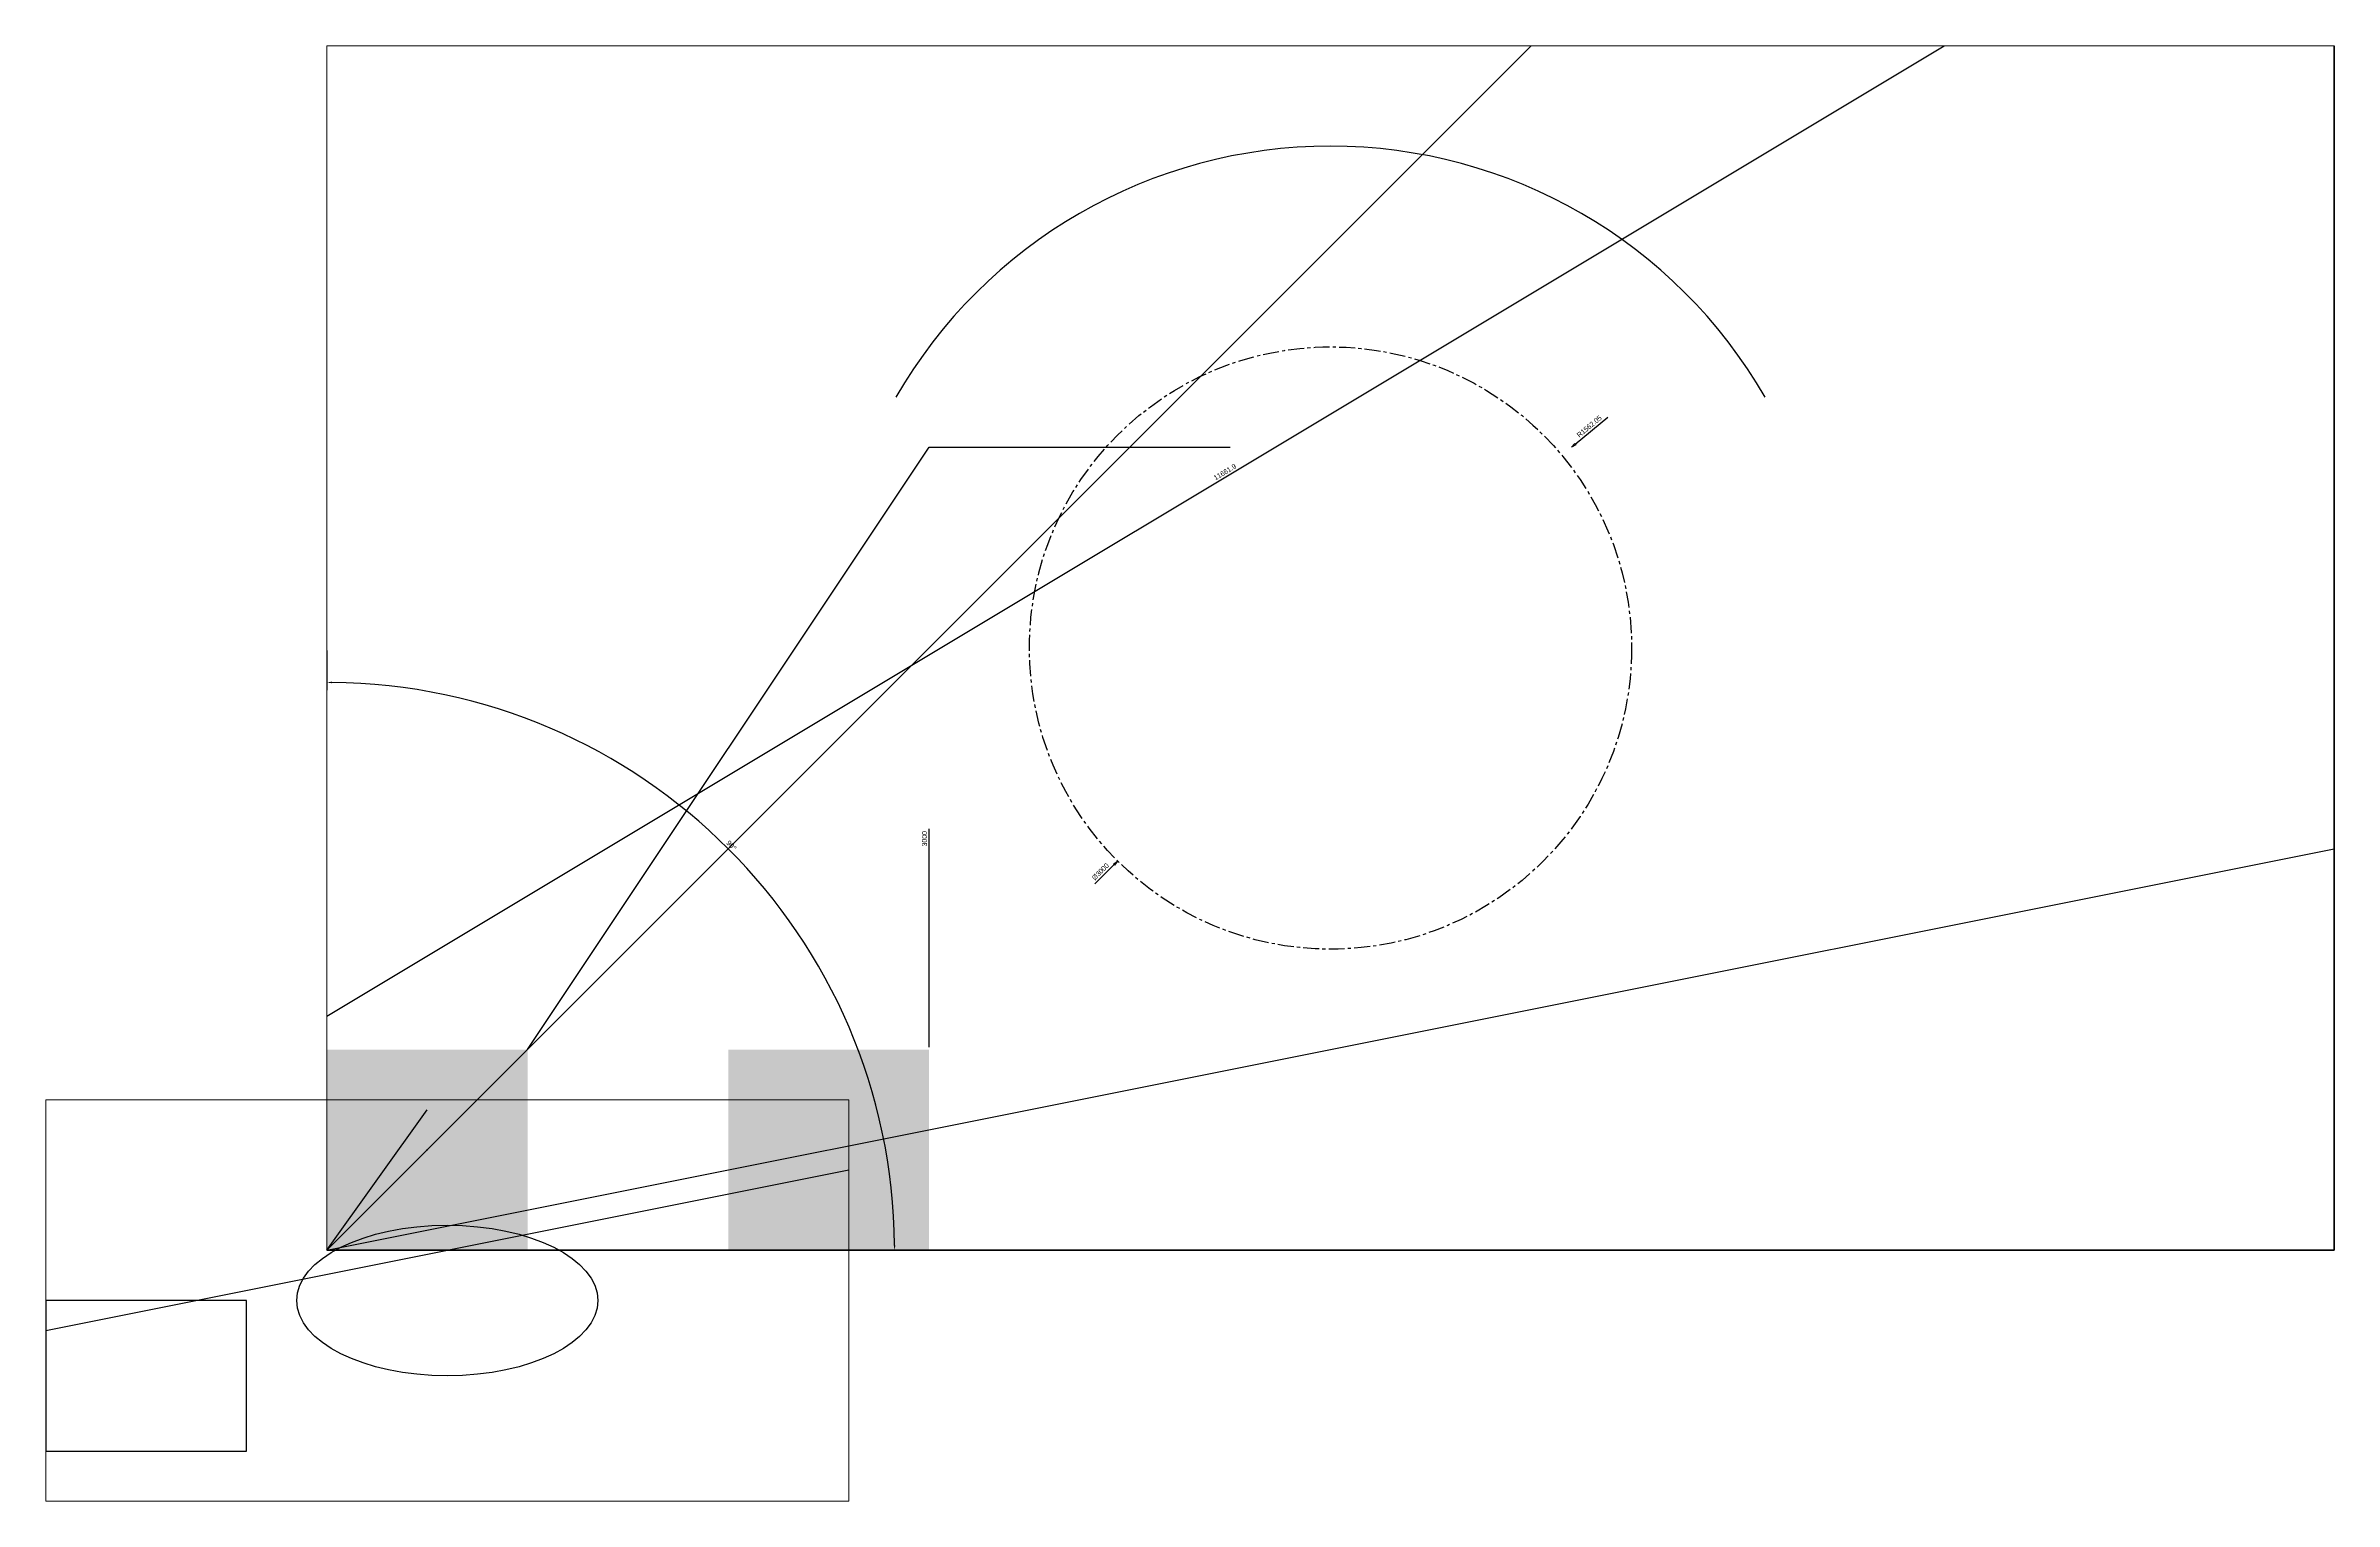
# Paper-space layout 'Detail' of a CAD drawing. Header units: millimetres. Extents: x 20 to 248, y 20 to 165.
# The model-space entities are those that its viewports show. They can reach past a viewport. Long polylines and large blocks are cut down to what shows.
import ezdxf

# ---------------------------------------------------------------- set-up
doc = ezdxf.new("R2010")
doc.units = ezdxf.units.MM
doc.linetypes.add('CENTER', pattern=[5.08, 3.175, -0.635, 0.635, -0.635])
for name, color, linetype in [('Centre', 1, 'CENTER'), ('Dims', 2, 'Continuous'), ('Hidden', 3, 'Continuous')]:
    doc.layers.add(name, color=color, linetype=linetype)
doc.layers.add('Outline', color=7, linetype='Continuous', lineweight=50)
doc.layers.add('Rgb', color=7, linetype='Continuous', true_color=0xff8000)
doc.styles.add('OpenSansCondensed-Light', font='OpenSansCondensed-Light.ttf')
doc.dimstyles.new('EZ_CURVED', dxfattribs={"dimtxt": 0.25, "dimasz": 0.25, "dimexe": 0.375, "dimexo": 0.125, "dimgap": 0.1, "dimtad": 1, "dimlfac": 100, "dimzin": 12, "dimdsep": 46, "dimtxsty": 'OpenSansCondensed-Light', "dimcen": 2.5, "dimazin": 2, "dimtfac": 0.5, "dimtmove": 2, "dimatfit": 3, "dimarcsym": 2})
doc.dimstyles.new('EZ_RADIUS', dxfattribs={"dimtxt": 0.25, "dimasz": 0.25, "dimexe": 0.375, "dimexo": 0.125, "dimgap": 0.1, "dimtad": 1, "dimlfac": 100, "dimzin": 12, "dimdsep": 46, "dimtxsty": 'OpenSansCondensed-Light', "dimblk": 'CLOSEDBLANK', "dimcen": 0, "dimazin": 3, "dimtfac": 0.5, "dimtofl": 0, "dimtmove": 1, "dimatfit": 3})
doc.dimstyles.new('EZDXF', dxfattribs={"dimtxt": 0.25, "dimasz": 0.175, "dimexe": 0.375, "dimexo": 0.125, "dimgap": 0.1, "dimtad": 1, "dimlfac": 100, "dimzin": 12, "dimdsep": 46, "dimtxsty": 'OpenSansCondensed-Light', "dimblk": 'ARCHTICK', "dimcen": 2.5, "dimazin": 3, "dimtfac": 0.5, "dimtmove": 2, "dimatfit": 3})

# ---------------------------------------------------------------- blocks, each defined once
blk = doc.blocks.new('_ARCHTICK')
at = {"color": 0, "linetype": 'BYBLOCK', "const_width": 0.15}
blk.add_lwpolyline([(-0.5, -0.5), (0.5, 0.5)], dxfattribs=at)
blk = doc.blocks.new('_CLOSEDBLANK')
at = {"color": 0, "linetype": 'BYBLOCK'}
blk.add_lwpolyline([(-1, 0.16), (0, 0), (-1, -0.16)], close=True, dxfattribs=at)
blk = doc.blocks.new('*D3')
blk.add_line((62.19, 40.16), (63.81, 41.5))
at = {"layer": 'Defpoints'}
for p in [(62, 40), (50, 30)]:
    blk.add_point(p, dxfattribs=at)
at = {"xscale": 0.25, "yscale": 0.25, "rotation": 219.80557109226518}
blk.add_blockref('_CLOSEDBLANK', (62, 40), dxfattribs=at)
at = {"insert": (62.89, 41.04), "char_height": 0.25, "attachment_point": 5, "rotation": 39.8056, "style": 'OpenSansCondensed-Light'}
blk.add_mtext('R1562.05', dxfattribs=at)
blk = doc.blocks.new('*D4')
blk.add_line((39.22, 19.22), (38.26, 18.26))
at = {"layer": 'Defpoints'}
for p in [(50, 30), (39.39, 19.39)]:
    blk.add_point(p, dxfattribs=at)
at = {"xscale": 0.25, "yscale": 0.25, "rotation": 45}
blk.add_blockref('_CLOSEDBLANK', (39.39, 19.39), dxfattribs=at)
at = {"insert": (38.54, 18.86), "char_height": 0.25, "attachment_point": 5, "rotation": 45, "style": 'OpenSansCondensed-Light'}
blk.add_mtext('%%c3000', dxfattribs=at)

msp = doc.modelspace()

# ---------------------------------------------------------------- linework, layer by layer
msp.add_xline((0, 0), (0.707106781, 0.707106781))
msp.add_ray((0, 0), (0.980580676, 0.196116135))
msp.add_lwpolyline([(120, 0), (160, 0), (160, 30), (120, 30)], close=True)
msp.add_ellipse((200, 30), major_axis=(30, 0), ratio=0.5)
msp.add_point((5, 5))
msp.add_solid([(0, 0), (10, 0), (0, 10), (10, 10)])
msp.add_trace([(20, 0), (30, 0), (20, 10), (30, 10)])
at = {"layer": 'Centre'}
msp.add_circle((50, 30), 15, dxfattribs=at)
at = {"layer": 'Hidden'}
msp.add_arc((50, 30), 25, 30, 150, dxfattribs=at)
at = {"layer": 'Outline', "color": 1}
msp.add_line((100, 0), (100, 60), dxfattribs=at)
at = {"layer": 'Outline'}
msp.add_line((0, 0), (100, 0), dxfattribs=at)
msp.add_lwpolyline([(0, 70, 0.5), (40, 70), (40, 90, -0.3), (0, 90)], format="xyb", close=True, dxfattribs=at)
at = {"layer": 'Rgb', "true_color": 0x0ac85a}
msp.add_line((0, 0), (5, 7), dxfattribs=at)

# ---------------------------------------------------------------- dimensions: what is measured, and where the dimension line sits
msp.add_linear_dim(base=(-5.14496, 8.57493), p1=(0, 0), p2=(100, 60), angle=30.9637565, dimstyle='EZDXF').render()
dim = msp.add_radius_dim(center=(50, 30), mpoint=(62, 40), dimstyle='EZ_RADIUS')
dim.commit()
dim.dimension.update_dxf_attribs({"geometry": '*D3', "text_midpoint": (62.89306, 41.0371)})
dim = msp.add_diameter_dim_2p(p1=(60.6066, 40.6066), p2=(39.3934, 19.3934), dimstyle='EZ_RADIUS')
dim.commit()
dim.dimension.update_dxf_attribs({"geometry": '*D4', "text_midpoint": (38.54487, 18.86307)})
msp.add_angular_dim_3p(base=(20, 20), center=(0, 0), p1=(30, 0), p2=(0, 30), dimstyle='EZ_CURVED').render()
msp.add_ordinate_dim(feature_location=(30, 10), offset=(0, 10), dtype=1, origin=(0, 0), dimstyle='EZDXF').render()
at = {"layer": 'Dims'}
msp.add_linear_dim(base=(0, -15), p1=(0, 0), p2=(100, 0), dimstyle='EZDXF', dxfattribs=at).render()

# ---------------------------------------------------------------- leaders
msp.add_leader([(10, 10), (30, 40), (45, 40)], dimstyle='EZDXF', dxfattribs=at)

psp = doc.layouts.new('Detail')

# ---------------------------------------------------------------- viewports
at = {"layer": 'VIEWPORTS'}
psp.add_viewport(center=(148, 105), size=(200, 120), view_center_point=(50, 30), view_height=60, dxfattribs=at)
psp.add_viewport(center=(60, 40), size=(80, 40), view_center_point=(200, 30), view_height=80, status=3, dxfattribs=at)

doc.saveas('drawing.dxf')
